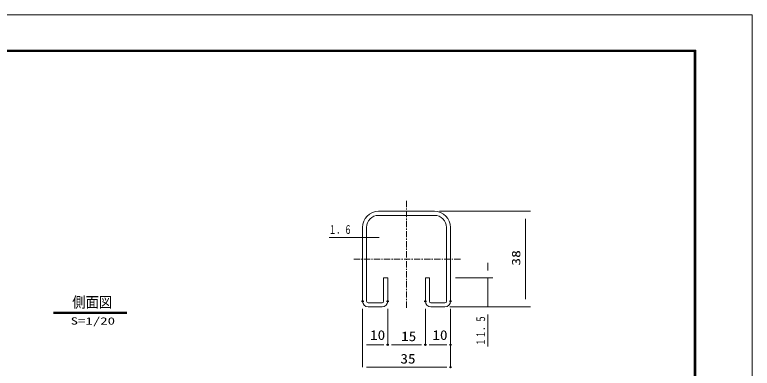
# Model space of a CAD drawing. Units: millimetres, scale not verified, with parts at other scales. Extents: x -3339 to 3343, y -2363 to 2362.
# Drawn here: x 407 to 3343, y 956 to 2362 of the extents above; entities that cross this region are included whole.
import ezdxf
from ezdxf.enums import TextEntityAlignment as Align

# ---------------------------------------------------------------- set-up
doc = ezdxf.new("R2010")
doc.units = ezdxf.units.MM
doc.header["$LTSCALE"] = 10
doc.header["$PDMODE"] = 32
doc.header["$PDSIZE"] = 5
doc.linetypes.add('USER4', pattern=[4, 2.5, -0.5, 0.5, -0.5])
for name, color, linetype, lineweight in [('0-4_胴縁', 7, 'Continuous', 13), ('0-6_0', 7, 'Continuous', 13), ('0-9_EXTCNT-LMEC0', 4, 'Continuous', 25)]:
    doc.layers.add(name, color=color, linetype=linetype, lineweight=lineweight)
doc.layers.add('0-7_DEFPOINTS', color=7, linetype='Continuous')
doc.styles.add('ＭＳ ゴシック', font='')
doc.styles.get('ＭＳ ゴシック').set_extended_font_data('MS Gothic')

msp = doc.modelspace()

# ---------------------------------------------------------------- linework, layer by layer
at = {"layer": '0-4_胴縁', "linetype": 'USER4'}
for p, q in [((1966.86, 1622.17), (1966.86, 1192.51)), ((2181.84, 1390.51), (1751.89, 1390.51))]:
    msp.add_line(p, q, dxfattribs=at)
at = {"layer": '0-4_胴縁'}
for p, q in [((2077.86, 1580.51), (1855.86, 1580.51)), ((2077.86, 1564.51), (1855.86, 1564.51)), ((1791.86, 1516.51), (1791.86, 1222.51)), ((1807.86, 1516.51), (1807.86, 1222.51)), ((2125.86, 1222.51), (2125.86, 1516.51)), ((2141.86, 1222.51), (2141.86, 1516.51)), ((1875.86, 1315.51), (1875.86, 1222.51)), ((1875.86, 1315.51), (1891.86, 1315.51)), ((1891.86, 1315.51), (1891.86, 1222.51)), ((2041.86, 1315.51), (2041.86, 1222.51)), ((2057.86, 1315.51), (2041.86, 1315.51)), ((2057.86, 1315.51), (2057.86, 1222.51)), ((1813.86, 1216.51), (1869.86, 1216.51)), ((2063.86, 1216.51), (2119.86, 1216.51)), ((1791.86, 1192.51), (1791.86, 960.85)), ((1791.86, 1192.51), (1791.86, 1049.92)), ((1813.86, 1200.51), (1869.86, 1200.51)), ((1891.86, 1192.51), (1891.86, 1049.92)), ((1891.86, 1192.51), (1891.86, 1049.92)), ((2041.86, 1192.51), (2041.86, 1049.92)), ((2041.86, 1192.51), (2041.86, 1049.92)), ((2063.86, 1200.51), (2119.86, 1200.51)), ((2141.86, 1192.51), (2141.86, 960.85)), ((2141.86, 1192.51), (2141.86, 1049.92)), ((1806.86, 1049.92), (1876.86, 1049.92)), ((1906.86, 1049.92), (2026.86, 1049.92)), ((2056.86, 1049.92), (2126.86, 1049.92)), ((1806.86, 960.85), (2126.86, 960.85))]:
    msp.add_line(p, q, dxfattribs=at)
at = {"layer": '0-4_胴縁', "color": 1}
for p, q in [((2097.86, 1580.51), (2460.99, 1580.51)), ((1791.86, 1496.87), (1791.96, 1496.87)), ((1807.86, 1456.87), (1807.96, 1456.87)), ((2161.86, 1315.51), (2310.99, 1315.51)), ((2139.86, 1200.51), (2460.99, 1200.51)), ((2139.86, 1200.51), (2310.99, 1200.51))]:
    msp.add_line(p, q, dxfattribs=at)
at = {"layer": '0-4_胴縁', "color": 2}
for p, q in [((2440.99, 1230.51), (2440.99, 1550.51)), ((1857.3, 1476.87), (1659.16, 1476.87)), ((2290.99, 1345.51), (2290.99, 1375.51)), ((2290.99, 1315.51), (2290.99, 1200.51))]:
    msp.add_line(p, q, dxfattribs=at)
msp.add_lwpolyline([(2290.99, 1170.51), (2290.99, 1140.51), (2290.99, 1042.9)], dxfattribs=at)
at = {"layer": '0-4_胴縁'}
for centre, radius, start, end in [((1855.86, 1516.51), 64, 90, 180), ((1855.86, 1516.51), 48, 90, 180), ((2077.86, 1516.51), 64, 0, 90), ((2077.86, 1516.51), 48, 0, 90), ((1813.86, 1222.51), 22, 180, 270), ((1813.86, 1222.51), 6, 180, 270), ((1869.86, 1222.51), 22, 270, 0), ((1869.86, 1222.51), 6, 270, 0), ((2063.86, 1222.51), 22, 180, 270), ((2063.86, 1222.51), 6, 180, 270), ((2119.86, 1222.51), 22, 270, 0), ((2119.86, 1222.51), 6, 270, 0)]:
    msp.add_arc(centre, radius, start, end, dxfattribs=at)
at = {"layer": '0-6_0', "color": 3}
msp.add_lwpolyline([(-3339.2, 2362.41), (3343.3, 2362.41), (3343.3, -2362.59), (-3339.2, -2362.59)], close=True, dxfattribs=at)
at = {"layer": '0-6_0'}
for points in [[(-3114.2, 2221.78), (3118.3, 2221.78), (3118.3, -2221.97), (-3114.2, -2221.97)], [(-3112.79, 2220.38), (3116.9, 2220.38), (3116.9, -2220.56), (-3112.79, -2220.56)], [(-3111.39, 2218.97), (3115.49, 2218.97), (3115.49, -2219.15), (-3111.39, -2219.15)], [(-3109.98, 2217.56), (3114.08, 2217.56), (3114.08, -2217.75), (-3109.98, -2217.75)], [(-3108.57, 2216.16), (3112.68, 2216.16), (3112.68, -2216.34), (-3108.57, -2216.34)]]:
    msp.add_lwpolyline(points, close=True, dxfattribs=at)
at = {"layer": '0-7_DEFPOINTS'}
for p in [(1791.86, 1222.51), (1891.86, 1222.51), (2041.86, 1222.51), (2141.86, 1222.51), (1891.86, 1049.92), (2041.86, 1049.92), (2141.86, 1049.92), (2141.86, 960.85)]:
    msp.add_point(p, dxfattribs=at)
at = {"layer": '0-9_EXTCNT-LMEC0'}
for p, q in [((560.84, 1180.02), (852.73, 1180.02)), ((560.84, 1174.77), (852.73, 1174.77))]:
    msp.add_line(p, q, dxfattribs=at)

# ---------------------------------------------------------------- texts
at = {"layer": '0-4_胴縁', "color": 3, "style": 'ＭＳ ゴシック', "width": 0.65}
msp.add_text('１．６', height=33.65, dxfattribs=at).set_placement((1657.33, 1480.72), align=Align.BOTTOM_LEFT)
at = {"layer": '0-4_胴縁', "color": 3, "style": 'ＭＳ ゴシック'}
for s, height, width, p in [('38', 33.67, 1.35, (2429.97, 1364.26)), ('１１．５', 33.65, 0.65, (2290, 1045.11))]:
    msp.add_text(s, height=height, rotation=90, dxfattribs=dict(at, width=width)).set_placement(p, align=Align.BOTTOM_LEFT)
at = {"layer": '0-4_胴縁', "style": 'ＭＳ ゴシック', "width": 1.15}
for s, p in [('10', (1821.65, 1057.52)), ('15', (1945.44, 1052.52)), ('10', (2069.81, 1057.52)), ('35', (1942.58, 963.45))]:
    msp.add_text(s, height=38.49, dxfattribs=at).set_placement(p, align=Align.BOTTOM_LEFT)
at = {"layer": '0-9_EXTCNT-LMEC0', "style": 'ＭＳ ゴシック'}
for s, height, width, p in [('側面図', 43.33, 0.9, (635.76, 1184.44)), ('S=1/20', 28.89, 1.5, (629.55, 1121.26))]:
    msp.add_text(s, height=height, dxfattribs=dict(at, width=width)).set_placement(p, align=Align.BOTTOM_LEFT)

doc.saveas('drawing.dxf')
